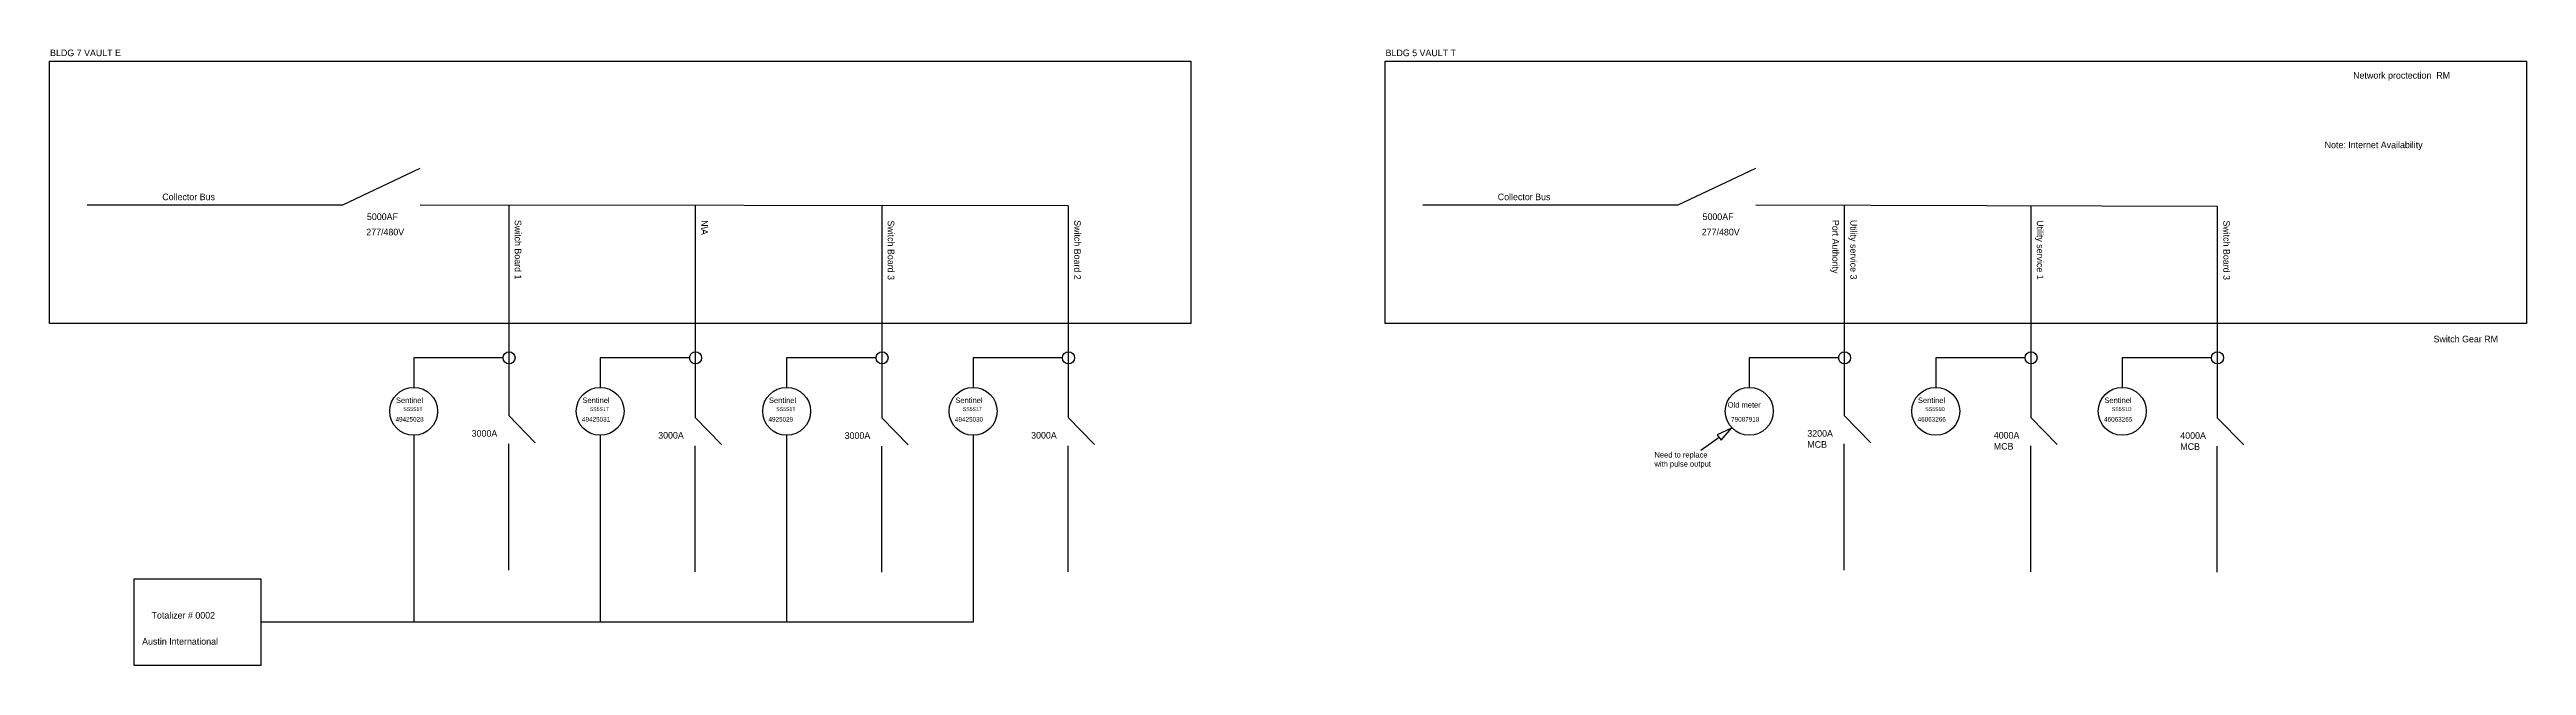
# Model space of a CAD drawing. Header units: inches. Extents: x 21 to 410, y 25 to 72.
# Drawn here: x 223 to 410, y 25.2 to 71.8 of the extents above; entities that cross this region are included whole.
import ezdxf

# ---------------------------------------------------------------- set-up
doc = ezdxf.new("R2010")
doc.units = ezdxf.units.IN
doc.header["$MEASUREMENT"] = 0

msp = doc.modelspace()

# ---------------------------------------------------------------- linework, layer by layer
for p, q in [((245.13, 60.03), (250.98, 62.78)), ((345.96, 60.03), (351.81, 62.78)), ((225.83, 60.03), (245.13, 60.03)), ((250.98, 60.02), (299.9, 59.96)), ((257.66, 59.97), (257.66, 44.1)), ((271.74, 59.95), (271.74, 43.96)), ((285.82, 59.92), (285.82, 43.94)), ((299.9, 59.95), (299.9, 43.96)), ((326.67, 60.03), (345.96, 60.03)), ((351.81, 60.02), (386.65, 59.92)), ((358.49, 59.97), (358.49, 44.1)), ((372.57, 59.95), (372.57, 43.96)), ((386.65, 59.92), (386.65, 43.94)), ((257.23, 48.46), (250.48, 48.46)), ((250.48, 48.46), (250.48, 46.23)), ((271.31, 48.46), (264.56, 48.46)), ((264.56, 48.46), (264.56, 46.23)), ((285.39, 48.46), (278.64, 48.46)), ((278.64, 48.46), (278.64, 46.23)), ((299.47, 48.46), (292.72, 48.46)), ((292.72, 48.46), (292.72, 46.23)), ((358.06, 48.46), (351.32, 48.46)), ((351.32, 48.46), (351.32, 46.23)), ((372.14, 48.46), (365.4, 48.46)), ((365.4, 48.46), (365.4, 46.23)), ((386.22, 48.46), (379.48, 48.46)), ((379.48, 48.46), (379.48, 46.23)), ((257.66, 44.1), (259.65, 42.05)), ((271.74, 43.96), (273.73, 41.92)), ((285.82, 43.94), (287.81, 41.89)), ((299.9, 43.96), (301.89, 41.92)), ((358.49, 44.1), (360.49, 42.05)), ((372.57, 43.96), (374.57, 41.92)), ((386.65, 43.94), (388.65, 41.89)), ((250.48, 42.61), (250.48, 28.49)), ((257.63, 41.96), (257.63, 32.43)), ((264.56, 42.61), (264.56, 28.49)), ((271.71, 41.82), (271.71, 32.29)), ((278.64, 42.61), (278.64, 28.49)), ((285.79, 41.8), (285.79, 32.27)), ((292.72, 42.61), (292.72, 28.49)), ((299.87, 41.82), (299.87, 32.29)), ((349.05, 42.45), (347.65, 41.46)), ((358.47, 41.96), (358.47, 32.43)), ((372.55, 41.82), (372.55, 32.29)), ((386.63, 41.8), (386.63, 32.27)), ((292.72, 28.49), (238.94, 28.49))]:
    msp.add_line(p, q)
for points in [[(222.99, 70.87), (309.16, 70.87), (309.16, 51.05), (222.99, 51.05)], [(323.82, 70.87), (410, 70.87), (410, 51.05), (323.82, 51.05)], [(349.97, 43.15), (348.9, 42.64), (349.2, 42.25)], [(229.37, 31.76), (238.94, 31.76), (238.94, 25.22), (229.37, 25.22)]]:
    msp.add_lwpolyline(points, close=True)
for centre, radius in [((257.68, 48.46), 0.452), ((271.76, 48.46), 0.452), ((285.84, 48.46), 0.452), ((299.92, 48.46), 0.452), ((358.51, 48.46), 0.452), ((372.59, 48.46), 0.452), ((386.67, 48.46), 0.452), ((250.48, 44.42), 1.81), ((264.56, 44.42), 1.81), ((278.64, 44.42), 1.81), ((292.72, 44.42), 1.81), ((351.32, 44.42), 1.81), ((365.4, 44.42), 1.81), ((379.48, 44.42), 1.81)]:
    msp.add_circle(centre, radius)

# ---------------------------------------------------------------- texts
at = {"attachment_point": 1}
for s, insert, char_height, width in [('BLDG 7 VAULT E ', (223.03, 71.75), 0.5, 15.757), ('BLDG 5 VAULT T ', (323.86, 71.75), 0.5, 15.757), ('Network proctection  RM', (396.91, 70.05), 0.5, 16.2224), ('Note: Internet Availability', (394.76, 64.8), 0.5, 16.2224), ('Collector Bus', (231.5, 60.87), 0.5, 9.0632), ('Collector Bus', (332.33, 60.87), 0.5, 9.0632), ('277/480V', (246.9, 58.21), 0.5, 9.0632), ('5000AF', (246.95, 59.37), 0.5, 9.0632), ('277/480V', (347.73, 58.21), 0.5, 9.0632), ('5000AF', (347.79, 59.37), 0.5, 9.0632), ('Switch Gear RM', (402.98, 50.13), 0.5, 16.2224), ('Sentinel', (249.14, 45.46), 0.411, 7.4495), ('Sentinel', (263.22, 45.46), 0.411, 7.4495), ('Sentinel', (277.3, 45.46), 0.411, 7.4495), ('Sentinel', (291.38, 45.46), 0.411, 7.4495), ('Old meter', (349.69, 45.11), 0.411, 7.4495), ('Sentinel', (364.05, 45.46), 0.411, 7.4495), ('Sentinel', (378.13, 45.46), 0.411, 7.4495), ('49425028', (249.11, 43.99), 0.346, 6.2722), ('SS5S1T', (249.7, 44.73), 0.282, 5.116), ('49425031', (263.19, 43.99), 0.346, 6.2722), ('SS5S1T', (263.78, 44.73), 0.282, 5.116), ('4925029', (277.27, 43.99), 0.346, 6.2722), ('SS5S1T', (277.86, 44.73), 0.282, 5.116), ('49425030', (291.35, 43.99), 0.346, 6.2722), ('SS5S1T', (291.94, 44.73), 0.282, 5.116), ('79087918', (349.95, 43.99), 0.346, 6.2722), ('46063266', (364.03, 43.99), 0.346, 6.2722), ('SS5S1D', (364.61, 44.73), 0.282, 5.116), ('46063265', (378.11, 43.99), 0.346, 6.2722), ('SS5S1D', (378.69, 44.73), 0.282, 5.116), ('3000A', (254.86, 43), 0.5, 9.0632), ('3000A', (268.94, 42.86), 0.5, 9.0632), ('3000A', (283.02, 42.84), 0.5, 9.0632), ('3000A', (297.1, 42.86), 0.5, 9.0632), ('Need to replace\\Pwith pulse output', (344.16, 41.34), 0.411, 7.4495), ('3200A\\PMCB', (355.7, 43), 0.5, 9.0632), ('4000A\\PMCB', (369.78, 42.86), 0.5, 9.0632), ('4000A\\PMCB', (383.86, 42.84), 0.5, 9.0632), ('Totalizer # 0002', (230.69, 29.26), 0.5, 9.0632), ('Austin International', (229.98, 27.29), 0.5, 9.9236)]:
    msp.add_mtext(s, dxfattribs=dict(at, insert=insert, char_height=char_height, width=width))
at = {"char_height": 0.5, "width": 9.0632, "attachment_point": 1, "rotation": 270}
for s, insert in [('Switch Board 1', (258.61, 58.88)), ('N\\\\A', (272.69, 58.86)), ('Switch Board 3', (286.77, 58.84)), ('Switch Board 2', (300.85, 58.86)), ('Port Authority', (358.09, 58.88)), ('Utility service 3', (359.45, 58.88)), ('Utility service 1', (373.53, 58.86)), ('Switch Board 3', (387.61, 58.84))]:
    msp.add_mtext(s, dxfattribs=dict(at, insert=insert))

doc.saveas('drawing.dxf')
